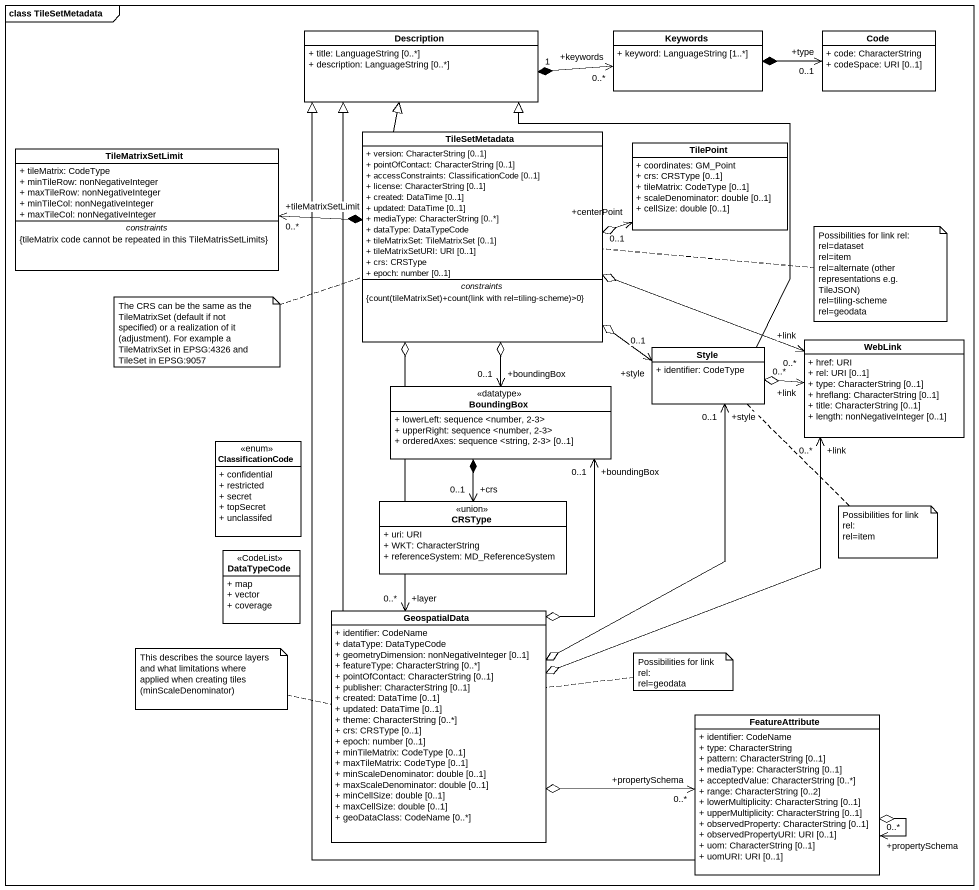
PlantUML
@startuml
mainframe class TileSetMetadata
hide circle
hide empty members
skinparam classAttributeIconSize 0
class Description {
  + title: LanguageString [0..*]
  + description: LanguageString [0..*]
}
class Keywords {
  + keyword: LanguageString [1..*]
}
class Code {
  + code: CharacterString
  + codeSpace: URI [0..1]
}
class TileSetMetadata {
  + version: CharacterString [0..1]
  + pointOfContact: CharacterString [0..1]
  + accessConstraints: ClassificationCode [0..1]
  + license: CharacterString [0..1]
  + created: DataTime [0..1]
  + updated: DataTime [0..1]
  + mediaType: CharacterString [0..*]
  + dataType: DataTypeCode
  + tileMatrixSet: TileMatrixSet [0..1]
  + tileMatrixSetURI: URI [0..1]
  + crs: CRSType
  + epoch: number [0..1]
  -- constraints --
  {field} {count(tileMatrixSet)+count(link with rel=tiling-scheme)>0}
}
class TileMatrixSetLimit {
  + tileMatrix: CodeType
  + minTileRow: nonNegativeInteger
  + maxTileRow: nonNegativeInteger
  + minTileCol: nonNegativeInteger
  + maxTileCol: nonNegativeInteger
  -- constraints --
  {tileMatrix code cannot be repeated in this TileMatrisSetLimits}
}
class TilePoint {
  + coordinates: GM_Point
  + crs: CRSType [0..1]
  + tileMatrix: CodeType [0..1]
  + scaleDenominator: double [0..1]
  + cellSize: double [0..1]
}
class Style {
  + identifier: CodeType
}
class WebLink {
  + href: URI
  + rel: URI [0..1]
  + type: CharacterString [0..1]
  + hreflang: CharacterString [0..1]
  + title: CharacterString [0..1]
  + length: nonNegativeInteger [0..1]
}
class BoundingBox <<datatype>> {
  + lowerLeft: sequence <number, 2-3>
  + upperRight: sequence <number, 2-3>
  + orderedAxes: sequence <string, 2-3> [0..1]
}
class ClassificationCode <<enum>> {
  + confidential
  + restricted
  + secret
  + topSecret
  + unclassifed
}
class CRSType <<union>> {
  + uri: URI
  + WKT: CharacterString
  + referenceSystem: MD_ReferenceSystem
}
class DataTypeCode <<CodeList>> {
  + map
  + vector
  + coverage
}
class GeospatialData {
  + identifier: CodeName
  + dataType: DataTypeCode
  + geometryDimension: nonNegativeInteger [0..1]
  + featureType: CharacterString [0..*]
  + pointOfContact: CharacterString [0..1]
  + publisher: CharacterString [0..1]
  + created: DataTime [0..1]
  + updated: DataTime [0..1]
  + theme: CharacterString [0..*]
  + crs: CRSType [0..1]
  + epoch: number [0..1]
  + minTileMatrix: CodeType [0..1]
  + maxTileMatrix: CodeType [0..1]
  + minScaleDenominator: double [0..1]
  + maxScaleDenominator: double [0..1]
  + minCellSize: double [0..1]
  + maxCellSize: double [0..1]
  + geoDataClass: CodeName [0..*]
}
class FeatureAttribute {
  + identifier: CodeName
  + type: CharacterString
  + pattern: CharacterString [0..1]
  + mediaType: CharacterString [0..1]
  + acceptedValue: CharacterString [0..*]
  + range: CharacterString [0..2]
  + lowerMultiplicity: CharacterString [0..1]
  + upperMultiplicity: CharacterString [0..1]
  + observedProperty: CharacterString [0..1]
  + observedPropertyURI: URI [0..1]
  + uom: CharacterString [0..1]
  + uomURI: URI [0..1]
}
Keywords "+keywords\n0..*" <-left-* "1" Description
Code "+type\n0..1" <-left-* Keywords
TileSetMetadata -up-|> Description
TileMatrixSetLimit "+tileMatrixSetLimit\n0..*" <-right-* TileSetMetadata
TilePoint "+centerPoint\n0..1" <-left-o TileSetMetadata
Style -up-|> Description
Style "+style\n0..1" <-up-o TileSetMetadata
Style "+style\n0..1" <--o GeospatialData
WebLink "+link\n0..*" <-left-o TileSetMetadata
WebLink "+link\n0..*" <-left-o Style
WebLink "+link\n0..*" <--o GeospatialData
BoundingBox "+boundingBox\n0..1" <-up-o TileSetMetadata
BoundingBox "+boundingBox\n0..1" <--o GeospatialData
CRSType "+crs\n0..1" <-up-* BoundingBox
GeospatialData -up-|> Description
GeospatialData "+layer\n0..*" <-up-o TileSetMetadata
FeatureAttribute -up-|> Description
FeatureAttribute "+propertySchema\n0..*" <-left-o GeospatialData
FeatureAttribute "+propertySchema\n0..*" <--o FeatureAttribute
note right of TileSetMetadata
  Possibilities for link rel:
  rel=dataset
  rel=item
  rel=alternate (other representations e.g. TileJSON)
  rel=tiling-scheme
  rel=geodata
end note
note left of TileSetMetadata : The CRS can be the same as the TileMatrixSet (default if not specified) or a realization of it (adjustment). For example a TileMatrixSet in EPSG:4326 and TileSet in EPSG:9057
note bottom of Style
  Possibilities for link rel:
  rel=item
end note
note left of GeospatialData : This describes the source layers and what limitations where applied when creating tiles (minScaleDenominator)
note right of GeospatialData
  Possibilities for link rel:
  rel=geodata
end note
@enduml
